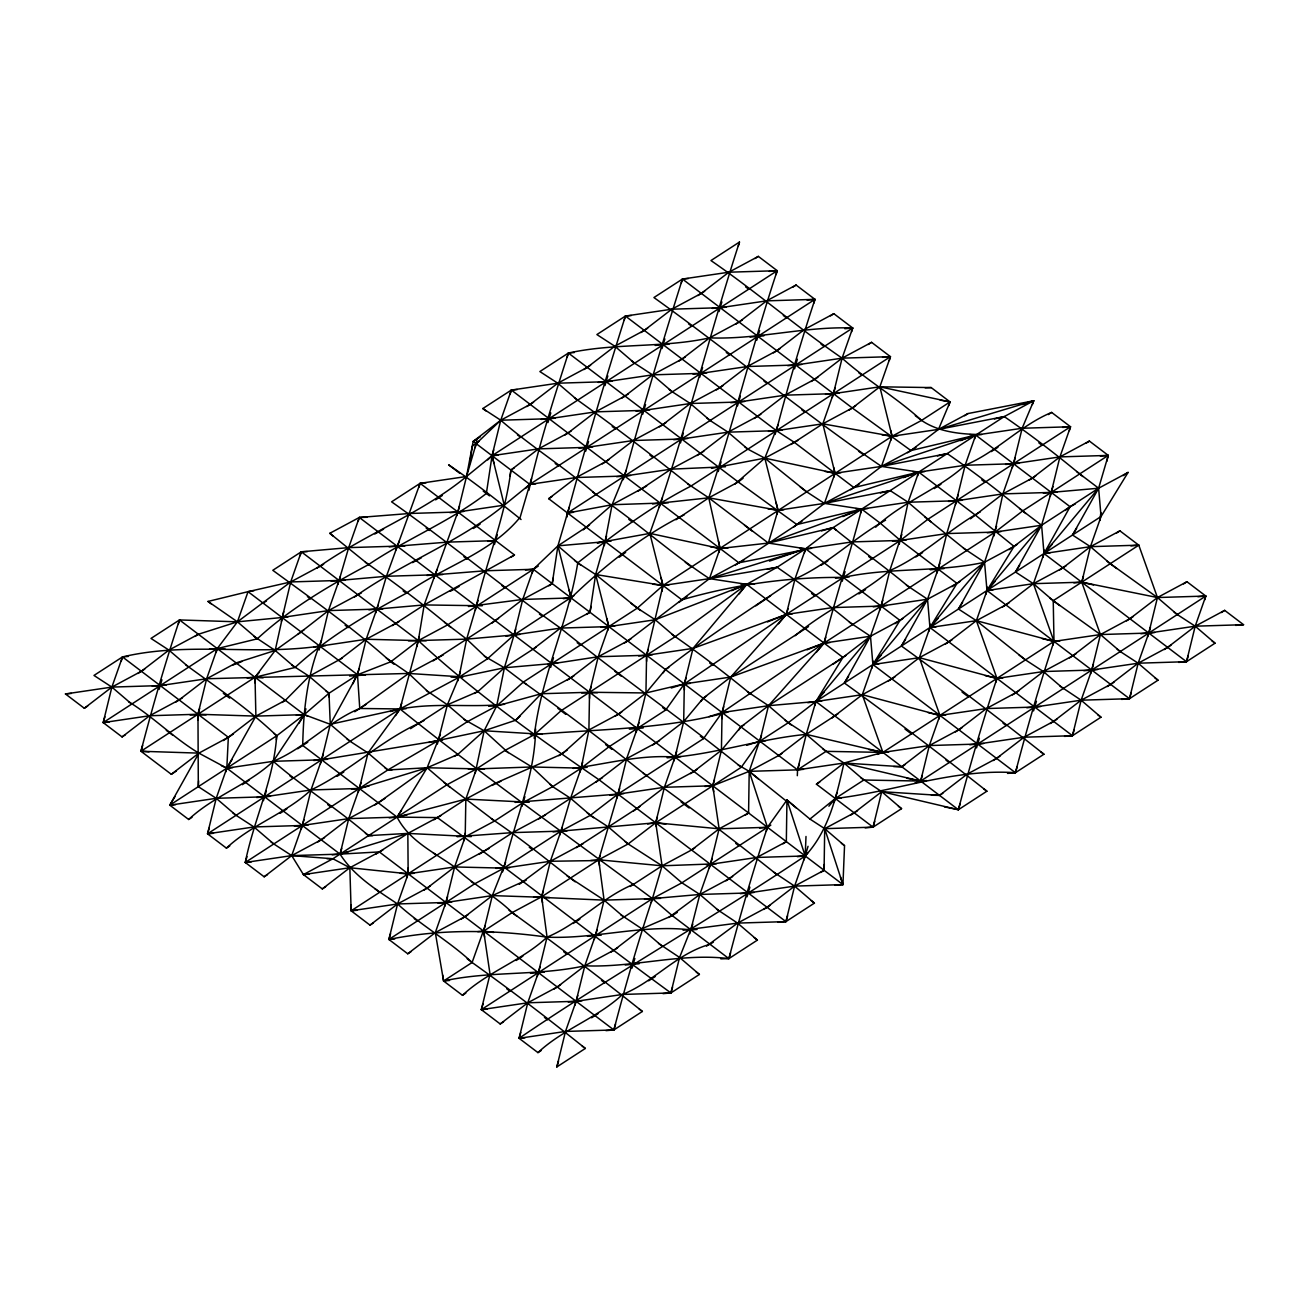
<?xml version="1.0" encoding="UTF-8"?>
<svg xmlns="http://www.w3.org/2000/svg" width="1309" height="1309" viewBox="0 0 1309 1309"><rect width="100%" height="100%" fill="white"/><g stroke="black" fill="none" stroke-linecap="round" stroke-linejoin="round"><path stroke-width="1.5" d="M745.23 815.163L748.584 812.971L749.206 771.361L761.511 735.413M782.978 843.814L786.333 841.638L786.954 800.012L809.944 819.058L824.703 828.662L844.534 845.663L842.947 884.606L835.044 885.309M325.646 886.733L322.292 888.909L303.426 874.592L291.711 855.611L273.794 843.961L253.962 826.961L236.045 815.311L216.214 798.31L198.314 786.66L197.97 714.239L206.658 678.749L217.261 648.593L237.436 621.824L290.696 581.949L323.65 564.261M408.261 867.851L407.034 877.668M797.312 775.697L797.557 769.856L806.246 734.365L815.883 701.526L842.931 657.413L870.485 636.239L899.97 620.401L927.525 599.227L956.994 583.405L984.548 562.232L1014.033 546.409L1041.588 525.236L1098.611 488.224L1128.096 472.402L1101.049 516.515L1090.43 546.671L1081.758 582.178L1100.427 634.554L1120.259 651.555L1138.159 663.205L1158.007 680.205L1129.487 698.695L1121.584 699.399M806 836.467L805.199 855.955L794.596 886.111L785.924 921.618L778.021 922.305M824.31 864.447L824.081 870.289L820.727 872.465M465.382 832.9L464.057 840.656M534.252 738.489L534.432 734.594C541.451 675.591 568.499 621.399 577.744 562.854C613.61 534.694 650.082 506.976 690.841 486.163L890.447 356.67L871.581 342.336L842.096 358.159L814.558 379.332L785.073 395.171L757.518 416.344L728.033 432.166L700.479 453.339L671.01 469.178L638.219 491.088M198.314 786.66L198.592 780.868M276.346 739.83L276.69 735.805L304.244 714.632L328.984 693.263L357.504 674.757L390.753 661.798L418.307 640.625L447.793 624.786L538.261 566.093M469.751 463.648L472.271 446.189L479.176 441.215M566.993 516.891L567.55 513.013L852.715 328.003L833.833 313.685L804.364 329.508L776.81 350.681L747.324 366.52L719.77 387.693L690.301 403.516L662.747 424.689L633.261 440.511L605.707 461.684L576.238 477.523L548.684 498.696L681.891 599.817C734.398 584.583 788.656 576.876 843.34 577.433C889.956 567.124 937.948 572.524 984.548 562.232L996.607 526.153M510.035 476.001L510.935 470.046L538.49 448.872L567.959 433.034L595.513 411.86L624.998 396.038L652.553 374.865L682.022 359.042L709.576 337.869L739.061 322.03L766.616 300.857L796.085 285.035L814.967 299.352L813.822 303.213M528.901 490.335C539.226 443.833 553.871 398.394 568.384 353.054C614.985 342.762 662.976 348.161 709.576 337.869C757.747 339.751 804.544 326.121 852.715 328.003L851.57 331.864M569.251 507.221L557.912 545.853L552.218 583.618L548.864 585.794M281.37 621.415L290.696 581.949L301.299 551.793L348.685 547.62L404.923 545.918M319.118 650.066L328.444 610.599L340.373 576.68M604.333 545.624L612.088 504.734L626.291 470.226M661.945 591.324L663.009 585.483L661.061 577.58M477.081 438.859L475.216 447.596M553.298 577.94L552.218 583.618L522.733 599.44L491.939 623.117M591.063 606.427L589.966 612.268L586.596 614.445M475.314 772.785L484.166 730.749L496.684 705.944L504.407 667.77L515.762 629.154M535.594 728.868C535.021 777.333 514.192 821.512 503.9 868.129L502.574 871.892M283.726 611.663L275.185 650.475L255.01 677.244L140.947 751.251L171.315 774.306L176.339 771.034M419.125 636.73L416.867 646.531M532.927 649.264L560.481 628.091L589.966 612.268L595.644 574.504L606.591 535.97M619.664 788.329L598.688 859.784L604.087 900.134L595.399 935.64L584.796 965.797L576.107 1001.287L565.504 1031.443L556.832 1066.95L585.336 1048.444C548.373 1018.762 510.674 990.029 472.107 962.491C448.856 940.778 420.958 925.348 397.56 903.963C376.534 889.924 353.823 875.868 340.062 854.122L348.734 818.616L359.353 788.46L368.025 752.953L399.998 708.954L401.699 703.162M460.392 671.37L457.626 681.056M475.347 610.239C485.672 563.05 504.979 518.315 510.935 470.046L514.29 467.869M229.762 845.958L226.408 848.134L207.542 833.817L399.998 708.954L458.952 677.293L487.455 658.787L514.061 634.947L522.733 599.44L533.336 569.284L557.912 545.853L589.557 525.007M566.584 516.957C584.567 449.511 604.382 382.604 625.407 316.058L671.828 309.202L720.179 307.713L766.616 300.857L814.967 299.352C800.552 342.663 787.92 386.499 776.384 430.661L775.059 434.441M582.636 762.231L580.051 771.999M617.014 798.065L626.651 758.631L637.254 728.475L645.942 692.968L646.581 655.253L663.009 585.483L649.837 533.385L662.469 497.698M777.039 514.192L778.004 510.248L776.041 502.329M689.81 933.726L699.824 894.456L710.427 864.3L719.116 828.81L712.75 785.776L721.423 750.27L722.061 712.554L730.749 677.048L786.316 614.428L900.379 540.421L927.934 519.248L1070.517 426.75L1051.634 412.417C1019.924 425.589 996.836 452.096 965.126 465.251C937.98 490.008 902.392 501.707 875.688 527.167M477.736 931.632L483.659 931.108L512.179 912.602L541.648 896.78L598.688 859.784L628.156 843.945L655.711 822.772L741.27 767.27L759.809 741.205L768.498 705.698L824.065 643.079L995.151 532.076L1022.705 510.903L1108.265 455.401L1089.383 441.068L1059.914 456.906L1032.359 478.08L1002.874 493.902L970.46 518.822M860.7 513.046L861.666 509.103L908.102 502.247L956.454 500.758L1002.874 493.902L1057.263 492.217M814.918 705.469L815.883 701.526L870.485 636.239L881.088 606.083L889.776 570.577L901.819 534.514M541.304 1050.44L537.95 1052.616L519.084 1038.299C612.743 974.616 711.131 918.934 805.199 855.955C829.006 830.413 836.516 796.003 843.978 763.016L882.904 752.397L929.325 745.557L977.676 744.052L1024.096 737.212L1072.447 735.707L1100.967 717.201L1081.136 700.2L1060.077 686.161M955.488 504.701L965.126 465.251L975.729 435.095L1022.165 428.256L1070.517 426.75L1069.371 430.612M1050.26 496.34L1059.914 456.906L1070.517 426.75L1062.613 427.438M1106.809 461.324L1108.265 455.401L1059.914 456.906L1013.477 463.746L965.126 465.251L918.705 472.107L853.91 487.57L824.425 503.392L793.63 527.052M104.9 716.808L103.198 722.601L122.064 736.918L125.419 734.742M121.344 660.8L122.49 656.938C187.514 641.459 254.29 655.744 319.756 646.106L325.679 645.582M142.648 745.459L140.947 751.251L149.062 751.873M159.093 689.45L161.923 679.796M178.384 623.804L179.513 619.942L237.436 621.824L287.947 616.932M199.672 708.447L197.97 714.239L198.232 720.179M216.132 652.455L217.261 648.593L257.284 638.825C290.173 608.472 329.213 585.614 368.533 564.621C406.624 538.801 449.707 521.849 486.359 493.477L492.053 455.712L500.742 420.222L511.344 390.066L557.765 383.21L606.116 381.704L652.553 374.865L700.904 373.36L747.324 366.52L795.676 365.015L842.096 358.159L890.447 356.67L889.318 360.531M209.244 828.024L207.542 833.817L213.465 833.293M225.688 772.015L226.817 768.154L255.893 716.121L255.01 677.244L258.969 672.728M300.17 555.654L301.299 551.793L307.353 551.613M246.976 856.675L245.274 862.467L264.156 876.785L267.511 874.608M263.436 800.666L266.267 791.012M321.458 640.314C307.32 673.595 303.393 709.576 302.723 745.476L397.085 817.111C408.997 840.574 433.917 852.355 454.599 866.951C472.074 884.459 494.687 895.111 512.179 912.602C556.39 944.623 599.817 977.381 642.375 1011.448L613.856 1029.954L605.952 1030.641M337.918 584.321L348.685 547.62L359.304 517.464L409.504 513.488L457.855 511.983L504.276 505.143L529.801 484.363L814.967 299.352L807.064 300.056M358.159 521.326L359.304 517.464L367.175 517.268M305.946 708.84L304.244 714.632L299.074 723.141M301.185 829.317L304.015 819.663M320.46 763.671L323.307 754.017M359.206 668.964L352.972 683.756M375.667 612.972L386.433 576.271L420.107 483.332L466.528 476.492L492.053 455.712L777.219 270.701L758.353 256.384L728.868 272.207L701.313 293.38L671.828 309.202L644.29 330.375L614.805 346.214L587.25 367.387L557.765 383.21L530.21 404.383L500.742 420.222L473.187 441.395L466.528 476.492L457.855 511.983L424.181 604.922L418.307 640.625L399.998 708.954L395.563 715.614M395.907 549.976L399.409 540.83M418.978 487.193L420.107 483.332L426.03 482.808M332.159 854.81L340.062 854.122L341.764 848.314M358.208 792.321L361.055 782.667M433.655 578.643L437.157 569.48M456.71 515.844L459.557 506.19M493.755 449.92L492.053 455.712L487.717 459.852M510.215 393.927L511.344 390.066L517.268 389.542M478.014 600.504L466.659 639.119L458.952 677.293L447.383 704.782L437.37 744.036M494.458 544.495L497.289 534.841M440.397 734.48L427.127 767.761L397.085 817.111L389.198 817.814M390.589 933.661L388.888 939.453L407.753 953.786L411.108 951.61M531.503 478.57L520.164 517.202C490.253 553.887 443.407 566.388 406.281 593.272C366.945 614.265 327.904 637.123 295.016 667.475L255.01 677.244L247.106 677.931M547.964 422.578L550.794 412.924M567.239 356.915L568.384 353.054L574.307 352.53M532.207 573.146L533.336 569.284L536.346 566.846M444.782 906.319L447.613 896.665M585.696 451.229L588.543 441.575M604.987 385.566L607.818 375.912M624.278 319.92L625.407 316.058L631.331 315.534M550.664 667.459L553.494 657.805M569.955 601.813L571.084 597.935C604.84 565.357 642.261 535.708 684.378 514.715M485.361 925.316L472.107 962.491L443.587 980.997L462.47 995.315L465.824 993.138M505.601 862.336L492.331 895.601L483.659 931.108L490.024 974.141L481.336 1009.648L500.202 1023.965L503.556 1021.789M522.062 806.328L524.893 796.674M642.735 414.233L645.566 404.563M662.027 348.57L664.857 338.916M681.302 282.924L682.447 279.046L728.868 272.207L777.219 270.701L776.09 274.563M483.037 1003.856L481.336 1009.648L487.259 1009.124M591.243 686.456L589.541 692.248L588.903 729.964L581.18 768.138L570.577 798.294L559.81 834.995M607.703 630.463L608.832 626.602L606.869 618.682M543.35 890.987L541.648 896.78L547.047 937.146L538.375 972.636L527.756 1002.792L519.084 1038.299L525.007 1037.775M659.311 507.107L660.44 503.245C689.352 416.867 711.294 328.575 739.47 242.05L710.951 260.556C755.915 291.432 797.148 327.283 842.096 358.159C867.196 380.69 896.616 397.527 921.552 420.418C939.011 432.314 961.15 434.261 981.652 434.572M680.484 442.884L683.314 433.23M699.759 377.221L702.606 367.567M719.05 311.575L721.881 301.921M738.341 245.912L739.47 242.05M520.786 1032.506L519.084 1038.299L565.504 1031.443L613.856 1029.954L615.557 1024.145M537.23 976.498L540.077 966.844M648.282 649.46L646.581 655.253L646.63 661.307M636.125 732.336L638.956 722.683M718.232 471.535L721.063 461.881M737.507 405.872L740.354 396.218M756.798 340.225L759.629 330.572M556.832 1066.95L558.534 1061.157M574.978 1005.148L577.809 995.494M594.27 939.502L597.1 929.848M718.919 552.349L720.048 548.487L718.396 540.813M686.031 678.111L684.329 683.903L683.691 721.619L675.002 757.126L664.399 787.282L655.711 822.772L662.076 865.805L651.293 902.506M657.413 816.98L655.711 822.772L656.398 826.813M673.873 760.987L676.704 751.333M778.086 424.869L764.816 458.15L734.873 484.166M794.547 368.876L797.377 359.222M632.018 968.153L634.849 958.499M723.762 706.762L722.061 712.554L722.11 718.608M713.7 791.732L712.75 785.776L714.452 779.984M832.295 397.527L835.126 387.873M672.597 987.15L670.895 992.942L662.992 993.646M692.837 924.17L679.567 957.452L670.895 992.942L622.544 994.447L576.107 1001.287L527.756 1002.792L481.336 1009.648L652.438 898.629L681.907 882.806L770.821 825.128M709.298 868.162L712.129 858.508M788.018 608.636L786.316 614.428L778.511 623.755M804.462 552.643L805.608 548.782L833.162 527.609L1004.248 416.589L1033.734 400.767L1032.408 404.53M833.898 477.098L835.027 473.236L833.62 467.395M730.586 952.821L728.884 958.613L720.834 958.859M747.03 896.829L749.877 887.175M766.321 831.166L767.45 827.304L786.954 800.012L796.101 807.866M825.766 637.287L824.065 643.079L816.26 652.406M842.211 581.294L845.041 571.64M890.938 440.102L892.067 436.241L890.66 430.399M799.259 764.063L797.557 769.856L749.206 771.361L712.75 785.776L704.847 786.464M787.625 915.825L785.924 921.618L737.572 923.107L683.085 930.208M804.07 859.817L808.046 846.301M917.56 475.969L918.705 472.107L924.629 471.584M879.959 609.945L882.79 600.291M899.25 544.282L908.102 502.247L918.705 472.107L881.464 466.397L835.027 473.236L825.145 471.469M871.778 668.392L872.907 664.53L899.97 620.401L805.608 548.782L768.367 543.071L720.048 548.487L710.149 546.704M834.16 802.368L837.007 792.714M958.155 494.966L946.8 533.581L938.128 569.071L927.525 599.227L901.426 646.024C949.843 680.925 997.213 717.234 1043.944 754.213L1015.424 772.703L1007.521 773.406M974.6 438.957L975.729 435.095L969.691 434.588M936.982 572.949L939.829 563.279M928.817 631.396L929.946 627.518L956.994 583.405L900.379 540.421L880.548 523.42L861.666 509.103L824.425 503.392L778.004 510.248L767.958 508.808M874.756 821.365L873.054 827.157L865.151 827.861M1012.348 467.608L1015.179 457.954M922.354 775.255L920.652 781.064L914.958 783.044M938.798 719.263L939.927 715.401L919.343 657.674L929.946 627.518L984.548 562.232L963.489 548.193M994.022 535.937L1002.874 493.902L1013.477 463.746L1022.165 428.256L1033.734 400.767L967.973 413.562L938.488 429.385L910.933 450.558L881.464 466.397L853.91 487.57L794.301 442.327L776.384 430.661L625.407 316.058L596.888 334.564L614.805 346.214L634.636 363.215L652.553 374.865L672.384 391.866L690.301 403.516L710.132 420.516L728.033 432.166L747.881 449.167L764.816 458.15L806.524 491.742L824.425 503.392L890.185 490.597L908.102 502.247L930.977 521.866M985.841 594.384L986.986 590.523L1014.033 546.409L975.32 515.075L918.705 472.107L912.651 471.6M1052.927 486.604L1041.588 525.236L1015.489 572.017L1033.406 583.683L1053.238 600.684L1100.427 634.554L1148.778 633.049L1195.199 626.193L1243.55 624.704L1224.684 610.37L1195.199 626.193L1167.644 647.366L1138.159 663.205L1110.621 684.378L1081.136 700.2L1053.581 721.374L1024.096 737.212L996.542 758.386L967.073 774.208L939.518 795.381L931.403 795.234M960.086 803.922L958.384 809.715L944.444 806.884M976.547 747.914L979.377 738.26M995.822 682.267L996.967 678.406L976.367 620.679L958.466 609.029L984.548 562.232L986.986 590.523L976.367 620.679L948.812 641.852L919.343 657.674L891.789 678.847L862.304 694.686L831.51 718.346M1042.88 557.389L1044.009 553.527L1070.091 506.73L1075.294 503.932M1017.126 766.91L1015.424 772.703C953.656 768.498 895.7 791.405 835.306 798.506L809.944 819.058M1033.57 710.918L1036.417 701.264M1052.861 645.255L1053.99 641.394L1053.238 600.684L1138.781 545.166L1157.451 597.542L1177.282 614.543L1195.199 626.193L1215.03 643.194L1186.51 661.699L1178.624 662.403M1073.855 582.865L1081.758 582.178L1083.459 576.385M1099.904 520.377L1100.82 512.572M1074.149 729.915L1072.447 735.707L1064.561 736.394M1090.61 673.906L1093.44 664.252M1131.189 692.903L1129.487 698.695L1081.136 700.2L1034.715 707.056L986.364 708.562L939.927 715.401L928.13 712.62M1147.633 636.91L1150.48 627.256M1188.212 655.907L1186.51 661.699L1138.159 663.205L1091.739 670.044L1043.388 671.55L996.967 678.406L985.17 675.624M1204.673 599.915L1205.802 596.053L1186.936 581.72L1157.451 597.542L1129.896 618.715L1100.427 634.554L1072.873 655.727L1043.388 671.55L1015.833 692.723L986.364 708.562L958.81 729.735L929.325 745.557L901.77 766.73L893.654 766.583M307.844 716.268L304.244 714.632L179.513 619.942C165.098 663.254 152.466 707.073 140.947 751.251L198.87 753.133L226.817 768.154L340.062 854.122L379.332 851.914L613.856 1029.954C625.375 985.775 638.023 941.94 652.438 898.629C567.942 835.862 481.957 774.993 399.998 708.954L359.762 708.48C328.052 721.635 304.964 748.143 273.254 761.314C247.892 785.089 214.022 795.708 188.66 819.483L169.794 805.166L198.87 753.133L228.339 737.294L255.893 716.121L285.378 700.299L309.153 676.262L341.993 658.263M345.085 580.263L290.696 581.949L248.039 591.668L237.436 621.824L198.379 634.26L168.91 650.098L141.356 671.272L111.87 687.094L84.316 708.267L65.45 693.95L111.87 687.094L160.222 685.589L206.658 678.749L408.67 673.448L462.895 676.949M378.121 605.331L366.193 639.25L357.504 674.757L330.277 724.302L321.605 759.809L311.002 789.965L302.314 825.455L291.711 855.611L264.156 876.785M906.466 585.188L927.525 599.227L929.946 627.518L976.367 620.679L1005.852 604.856L1033.406 583.683L1044.009 553.527L1041.588 525.236L995.151 532.076L946.8 533.581L900.379 540.421L852.028 541.926L805.608 548.782L777.088 567.272L746.686 584.338L675.1 636.747L561.021 710.754L534.432 734.594L504.963 750.433L476.443 768.923L465.84 799.079L465.202 836.795L454.599 866.951L445.911 902.457L435.308 932.613L443.587 980.997L449.511 980.474M562.265 827.353L550.336 861.273L541.648 896.78L542.515 902.654M600.013 856.004L598.688 859.784L599.555 865.642M948.73 405.675L950.056 401.912L931.19 387.579L879.844 386.81L833.424 393.665L785.073 395.171L738.652 402.01L690.301 403.516L643.864 410.372L595.513 411.86L549.093 418.716L500.742 420.222L482.825 408.555L511.344 390.066L738.914 562.805L811.531 548.258M945.851 714.878L939.927 715.401L929.325 745.557L920.652 781.064L863.825 780.017L835.306 798.506L828.908 806.197M1002.89 677.882L996.967 678.406C982.552 721.701 969.92 765.536 958.384 809.715L881.726 791.667L860.668 777.628M986.757 586.579L986.986 590.523L1033.406 583.683L1053.99 641.394C1039.591 684.705 1026.943 728.54 1015.424 772.703L872.907 664.53L870.485 636.239L849.426 622.2M623.231 479.716L624.589 476.018C642.523 409.962 661.732 344.283 682.447 279.046L688.37 278.539M746.719 745.312L759.809 741.205L788.329 722.699L815.883 701.526L958.384 809.715L986.904 791.209C940.173 754.246 892.803 717.921 844.403 683.036L870.485 636.239L824.065 643.079L730.749 677.048L684.329 683.903L645.942 692.968L589.541 692.248L541.19 693.754L496.684 705.944L467.215 721.766L438.695 740.272L387.857 769.954L245.274 862.467C253.782 819.696 273.81 779.788 276.69 735.805C248.841 709.085 216.705 687.372 185.6 664.71M1043.78 549.584L1044.009 553.527L1186.51 661.699L1195.199 626.193L1205.802 596.053L1157.451 597.542L1110.277 563.672L1090.43 546.671L1072.529 535.021L1098.611 488.224L1108.265 455.401L1100.362 456.088M174.964 796.657L169.794 805.166L175.717 804.642M232.004 759.645L226.817 768.154L216.214 798.31L207.542 833.817L253.962 826.961L302.314 825.455L348.734 818.616L397.085 817.111L437.321 817.585C516.041 874.805 592.241 935.46 670.895 992.942L699.399 974.436L679.567 957.452L658.509 943.396M844.403 683.036L848.559 676.246M901.426 646.024L905.599 639.234M958.466 609.029L962.622 602.238M1015.489 572.017L1019.662 565.243M1072.529 535.021L1076.685 528.231M407.05 814.918L397.085 817.111L401.519 810.451M663.123 672.826L665.447 669.57C706.795 636.828 751.497 608.685 794.988 578.938C828.368 564.343 853.943 537.786 885.571 520.164M373.36 922.96L370.005 925.136L351.139 910.802L465.202 836.795L494.671 820.972L523.191 802.466L552.676 786.644L581.18 768.138L608.734 746.964L665.774 709.969L684.329 683.903L786.316 614.428L832.737 607.589L881.088 606.083L927.525 599.227L872.907 664.53L862.304 694.686L882.904 752.397L888.827 751.89M700.871 701.493L703.195 698.221L730.749 677.048L808.537 626.586M440.789 815.72L407.835 833.408L408.163 873.807L397.56 903.963L388.888 939.453L474.431 883.951L503.9 868.129L560.939 831.133L590.424 815.294L617.963 794.121L703.522 738.62L722.061 712.554L824.065 643.079L829.988 642.555M738.62 730.144L740.943 726.871L768.498 705.698L846.285 655.236M739.143 593.877L746.686 584.338L754.573 583.912M807.768 852.879L805.199 855.955L797.312 856.659M824.015 692.363L815.883 701.526L1101.049 516.515L1098.611 488.224L1076.603 471.518M881.039 655.367L872.907 664.53L872.694 660.587M938.078 618.355L929.946 627.518L1072.447 735.707L1081.136 700.2L1091.739 670.044L1100.427 634.554L1053.99 641.394L1042.209 638.628M995.102 581.36L986.986 590.523L1129.487 698.695L1138.159 663.205L1148.778 633.049L1157.451 597.542L1081.758 582.178L1033.406 583.683L1062.875 567.844L1090.43 546.671L1119.915 530.849L1138.781 545.166L1130.894 545.869M1052.141 544.364L1044.009 553.527L1049.933 553.003M428.747 742.465L484.166 730.749L515.566 720.277L541.19 693.754L570.675 677.931L598.229 656.742L627.698 640.919L709.445 578.643L743.987 559.974M525.465 488.502L529.801 484.363L576.238 477.523L624.589 476.018L671.01 469.178L725.415 466.773M474.349 693.475L477.818 691.627L504.407 667.77L536.281 647.088M790.947 444.504L822.821 423.821L852.29 407.983L879.844 386.81L950.056 401.912L921.552 420.418L892.067 436.241L663.009 585.483L637.352 608.096L523.289 682.104L496.684 705.944L488.633 706.189M454.108 756.455L457.577 754.606L484.166 730.749L542.351 734.316M515.566 720.277L520 716.301M619.255 557.225L625.637 552.398M678.864 602.467L686.914 596.544M297.798 634.456L328.444 610.599L361.382 592.912M574.095 595.497L514.061 634.947M583.274 529.834L612.088 504.734L646.63 486.064M122.064 736.918L149.619 715.745L179.104 699.922L206.658 678.749L236.127 662.91L275.185 650.475L304.244 629.596M171.315 774.306L198.87 753.133C173.77 738.112 153.448 716.907 128.56 701.706M338.638 660.44L366.193 639.25L399.13 621.562M226.408 848.134C251.77 824.359 285.64 813.74 311.002 789.965C349.388 771.623 380.019 741.205 418.864 723.272L424.067 720.49M743.087 478.26L738.227 481.99L708.758 497.829L675.951 519.738M322.292 888.909L349.847 867.736L382.801 850.048M567.173 750.073L558.845 755.686M370.005 925.136L397.56 903.963L427.045 888.124L454.599 866.951L489.271 848.33M595.857 782.291L626.651 758.631L656.136 742.792L683.691 721.619L703.195 698.221L706.549 696.044M407.753 953.786L435.308 932.613L464.777 916.791L492.331 895.601L526.136 880.27M633.605 810.942L664.399 787.282L693.868 771.443L721.423 750.27L740.943 726.871L744.297 724.695M1065.231 510.461L1070.091 506.73L975.729 435.095L910.933 450.558L852.29 407.983L682.447 279.046L653.927 297.552C730.717 352.53 803.235 413.071 881.464 466.397L947.225 453.601C974.354 472.287 1000.469 492.348 1025.765 513.521M462.47 995.315C487.815 971.54 521.686 960.921 547.047 937.146C578.758 923.974 601.845 897.467 633.556 884.311M738.112 764.881L749.206 771.361L778.691 755.538L806.246 734.365L838.104 713.683M630.202 886.488L662.076 865.805L691.561 849.983L719.116 828.81L748.584 812.971M500.202 1023.965L527.756 1002.792L557.241 986.97L584.796 965.797L614.265 949.958L641.819 928.785L672.27 915.629L677.293 912.373M706.549 946.145L737.572 923.107L767.041 907.284L794.596 886.111L824.081 870.289L824.703 828.662L854.172 812.84L881.726 791.667L901.557 808.667L873.054 827.157L816.423 784.189L843.978 763.016L901.77 766.73L905.124 764.554M537.95 1052.616C563.312 1028.841 597.182 1018.222 622.544 994.447C654.32 981.668 676.54 953.557 710.018 944.296L713.372 942.104M755.784 605.822L770.625 595.824M795.168 635.699C824.49 610.452 860.308 595.53 889.776 570.577C923.156 555.998 948.73 529.441 980.359 511.819M832.917 664.367L842.931 657.413L746.686 584.338L709.445 578.643L663.009 585.483L652.946 584.223M179.513 619.942L150.993 638.432L168.91 650.098L188.741 667.099M480.37 436.731L473.187 441.395L529.801 484.363L535.725 483.839M526.856 406.559L533.581 402.207M583.896 369.563L590.604 365.211M640.935 332.551L647.644 328.199M697.959 295.556L704.667 291.203M754.998 258.56L758.353 256.384M84.316 708.267L87.67 706.091M138.001 673.448L144.71 669.095M195.025 636.436L198.379 634.26M263.142 603.122L266.496 600.946M316.827 568.302C364.573 534.17 421.122 513.913 466.528 476.492L476.181 443.653L500.742 420.222C531.241 446.696 565.57 468.049 596.07 494.524C635.307 520.475 669.979 552.84 709.445 578.643L777.088 567.272C803.17 585.139 828.155 604.496 852.568 624.589M374.816 533.974L383.553 529.196M435.619 499.842L442.327 495.489M225.377 649.215L217.261 648.593L103.198 722.601L111.87 687.094L122.49 656.938L128.413 656.414M564.604 435.21L571.313 430.857M621.644 398.214L628.353 393.862M678.667 361.219L685.376 356.866M735.707 324.207L742.416 319.854M792.73 287.211L796.085 285.035M175.75 702.099L182.458 697.746M232.773 665.087L241.854 661.52M354.559 596.953C402.321 562.821 458.87 542.564 504.276 505.143L492.053 455.712L538.49 448.872L586.841 447.367L633.261 440.511L681.613 439.022L728.033 432.166L776.384 430.661L822.821 423.821L892.067 436.241L897.99 435.717M412.564 562.625L421.302 557.847M473.367 528.492L480.076 524.14M548.684 498.696L552.038 496.52M602.353 463.861L609.061 459.508M659.392 426.865L666.101 422.512M716.416 389.869L723.124 385.517M773.455 352.857L780.164 348.505M830.479 315.862L833.833 313.685M392.307 625.604L424.181 604.922L514.47 554.967L420.107 483.332L391.587 501.838C449.069 542.351 503 587.577 560.481 628.091C619.533 676.066 682.218 719.345 741.27 767.27M450.312 591.275L459.05 586.497M223.315 740.567L233.378 734.038M282.024 702.475L285.378 700.299M511.115 557.143L514.47 554.967M697.124 455.516L703.833 451.163M754.164 418.52L760.873 414.168M811.187 381.508L817.912 377.156M868.227 344.512L871.581 342.336M188.66 819.483L192.014 817.307M242.345 784.664L249.054 780.311M297.699 748.748L307.762 742.219M354.723 711.736L366.405 704.16M433.115 660.881L498.533 618.437M848.936 410.175L855.644 405.806M280.093 813.314L286.802 808.962M337.117 776.302L343.825 771.95M410.551 728.671L447.383 704.782L477.818 691.627M801.91 521.309L735.56 564.981M850.555 489.746L858.933 484.297M907.579 452.734L915.973 447.302M964.618 415.738L967.973 413.562M317.825 841.965L324.534 837.613M374.865 804.97L384.862 798.474M567.321 680.107L574.029 675.755M624.344 643.095L631.053 638.743M309.349 874.068L303.426 874.592L332.895 858.753L446.958 784.762L476.443 768.923L531.879 766.976L581.18 768.138L587.25 767.254M934.217 488.601L940.926 484.248M991.257 451.605L997.965 447.253M1048.28 414.593L1051.634 412.417M375.978 854.09L407.835 833.408L471.24 836.615M821.119 565.275L827.828 560.923M433.966 819.761L465.84 799.079L495.309 783.257L562.314 753.82L588.903 729.964L618.388 714.141L645.942 692.968L665.447 669.57L668.801 667.394M491.955 785.433L500.938 781.211M615.034 716.318L621.742 711.965M1029.005 480.256L1035.714 475.903M1086.028 443.244L1089.383 441.068M858.868 593.926L865.576 589.574M915.891 556.93L922.6 552.578M423.691 890.3L430.399 885.948M479.045 854.401L512.588 832.622L545.526 814.934M538.703 818.976L602.451 777.628M652.782 744.968L659.491 740.616M894.931 623.673L903.325 618.224M951.97 586.677L960.348 581.229M1008.994 549.665L1017.388 544.233M1123.057 475.658L1128.096 472.402M461.423 918.967L468.131 914.615M576.451 847.627L640.199 806.279M690.514 773.619L697.222 769.267M888.435 681.024L895.143 676.671M945.458 644.028L952.167 639.676M1002.498 607.032L1009.206 602.68M1059.521 570.02L1066.23 565.668M1116.561 533.025L1119.915 530.849M778.691 755.538L782.046 753.362M1059.914 640.87L1053.99 641.394L882.904 752.397L826.077 751.35L797.557 769.856L533.336 569.284L484.984 570.789L426.898 575.469M516.139 960.495L522.847 956.143M573.178 923.483L579.887 919.131M691.561 849.983L694.915 847.807M816.423 784.189L819.778 782.013M553.887 989.146L560.596 984.793M610.91 952.134L617.635 947.781M725.939 880.81L732.647 876.457M955.455 731.911L962.164 727.559M1012.479 694.899L1019.187 690.547M1069.518 657.903L1076.227 653.551M1126.542 620.891L1133.25 616.539M1183.581 583.896L1186.936 581.72M850.817 815.016L857.526 810.664M591.635 1017.797L598.344 1013.444M648.659 980.801L655.367 976.449M763.687 909.46L770.396 905.108M942.873 793.205L939.518 795.381L881.726 791.667L873.054 827.157L824.703 828.662L842.947 884.606L794.596 886.111L748.175 892.967L699.824 894.456L644.535 899.332M993.187 760.562L999.912 756.209M1050.227 723.55L1056.936 719.197M1107.25 686.554L1113.975 682.202M1164.29 649.559L1170.999 645.19M1221.33 612.547L1224.684 610.37M716.514 909.068L737.572 923.107L757.404 940.107L728.884 958.613C680.369 952.674 633.278 967.907 584.796 965.797C538.195 976.089 490.188 970.689 443.587 980.997L442.638 975.025M773.537 872.072L794.596 886.111L814.427 903.112L785.924 921.618L599.097 779.804C536.346 736.82 474.218 692.346 418.307 640.625L301.299 551.793L272.796 570.299C312.949 599.686 353.725 628.484 390.753 661.798L393.911 664.187M332.879 535.905L329.819 533.303L359.304 517.464L842.947 884.606L840.476 876.997M797.77 440.462L764.816 458.15L711.458 468.36M443.358 654.827L408.67 673.448L359.762 708.48L357.504 674.757L248.039 591.668L208.033 601.436L211.174 603.825M583.274 843.585L550.336 861.273L519.313 884.311M786.333 841.638L756.847 857.46L729.293 878.634L699.824 894.456L668.801 917.494M457.577 754.606L427.127 767.761L359.353 788.46L351.45 789.163M731.6 590.686L746.686 584.338L740.632 583.847M842.816 516.58L861.666 509.103L867.589 508.579M767.467 621.906L786.316 614.428L792.24 613.905M807.097 649.82L824.065 643.079C835.273 598.033 849.983 554.083 861.666 509.103L855.628 508.596M960.495 440.642L975.729 435.095L881.464 466.397L892.067 436.241L879.844 386.81L890.447 356.67L882.561 357.357M903.472 477.638L918.705 472.107L824.425 503.392L835.027 473.236L822.821 423.821L833.424 393.665L842.096 358.159L852.715 328.003L844.812 328.706M877.21 754.393L882.904 752.397L806.246 734.365L788.329 722.699L768.498 705.698L747.439 691.659M769.43 561.136L805.608 548.782L794.988 578.938L786.316 614.428L693.001 648.397L646.581 655.253L598.229 656.742L547.849 664.432M1022.182 404.596L1033.734 400.767L938.488 429.385L892.067 436.241L882.021 434.801M671.222 688.01L684.329 683.903L690.252 683.38M708.971 716.661L722.061 712.554L768.498 705.698L821.807 701.002M251.213 861.944L245.274 862.467L291.711 855.611L340.062 854.122L407.835 833.408L368.582 835.617L365.424 833.228M821.545 530.898L833.162 527.609C858.213 548.275 884.868 566.601 909.608 587.577M390.164 711.523C427.47 701.084 466.871 708.169 504.603 704.291M369.171 785.891L359.353 788.46L311.002 789.965L264.565 796.805L216.214 798.31L169.794 805.166L276.69 735.805L273.646 733.187M397.085 817.111L465.84 799.079L529.229 802.286M340.062 854.122L347.916 852.061M994.431 418.945L1004.248 416.589C1031.394 435.292 1057.508 455.352 1082.788 476.509M937.408 455.941L947.225 453.601M880.368 492.937L890.185 490.597M863.825 780.017L843.978 763.016L826.077 751.35L806.246 734.365C761.854 738.62 719.377 752.855 675.002 757.126C640.265 754.377 607 763.883 573.129 768.399M767.27 569.333L777.088 567.272M1004.248 416.589L938.488 429.385L950.056 401.912L940.173 400.129M597.493 542.859L649.837 533.385L720.048 548.487L727.935 548.046M248.039 591.668L253.995 590.703M313.816 647.071L366.193 639.25L426.21 640.805M349.585 676.033L365.522 674.969M282.024 617.455L328.444 610.599L382.833 608.914M505.978 636.141L560.481 628.091L608.832 626.602L655.253 619.746L746.686 584.338L693.001 648.397L684.329 683.903L684.378 689.958M807.8 702.72L862.304 694.686L939.927 715.401M609.896 795.316L664.399 787.282L712.75 785.776M303.426 874.592L349.847 867.736L408.163 873.807L414.086 873.283M647.644 823.966L655.711 822.772L719.116 828.81L767.45 827.304L749.206 771.361L786.627 801.321M706.385 864.905L756.847 857.46L805.199 855.955L786.954 800.012M597.215 542.826L611.238 540.944M573.489 512.294L567.55 513.013L612.088 504.734L668.326 502.803M769.316 271.405L777.219 270.701C752.25 345.772 733.711 422.758 708.758 497.829L720.048 548.487L709.445 578.643L805.608 548.782L799.554 548.275M712.292 308.4L726.102 307.19M655.253 345.412L669.079 344.185M750.041 337.051L763.851 335.84M598.229 382.408L612.039 381.197M693.001 374.063L706.827 372.836M787.773 365.702L801.599 364.491M541.19 419.404L555.016 418.193M635.978 411.059L649.788 409.848M730.749 402.714L744.576 401.487M825.521 394.353L839.347 393.142M497.976 455.188L492.053 455.712L494.017 463.435M578.938 448.054L592.764 446.844M673.71 439.709L687.536 438.499M768.498 431.365L782.307 430.137M616.686 476.721L630.513 475.494M840.951 472.713L835.027 473.236L764.816 458.15L778.004 510.248L768.367 543.071L708.758 497.829L687.7 483.79M449.952 512.686L463.779 511.459M1005.574 464.45L1019.4 463.222M652.537 503.932L708.758 497.829L778.004 510.248L783.927 509.725M389.149 546.818L447.236 542.139L495.587 540.633L487.701 541.337M948.55 501.445L962.377 500.234M1043.322 493.1L1098.611 488.224L1044.009 553.527L1090.43 546.671L1138.781 545.166M563.181 598.638L571.084 597.935L557.912 545.853L605.298 541.681M331.144 581.147L386.433 576.271L442.655 574.569M525.449 569.988L533.336 569.284M892.476 541.124L906.303 539.897M987.264 532.779L1001.074 531.552M368.893 609.798L424.181 604.922L482.236 605.772M668.932 584.959L663.009 585.483L595.644 574.504L577.744 562.854L557.912 545.853M835.453 578.12L849.263 576.909M930.224 569.775L944.051 568.564M209.358 649.28L217.261 648.593M992.909 589.999L986.986 590.523L1041.588 525.236L1019.564 508.514M519.984 634.423L466.659 639.119L408.473 640.87M600.929 627.289L614.755 626.078M873.201 606.771L887.011 605.56M65.45 693.95L71.373 693.426M152.335 686.292L166.145 685.065M1197.899 596.74L1205.802 596.053L920.652 781.064L906.695 778.217M935.87 627.011L929.946 627.518L929.717 623.591M557.716 663.074L504.407 667.77L458.952 677.293L451.049 677.113M638.677 655.94L652.504 654.729M109.122 722.077L103.198 722.601L149.619 715.745L197.97 714.239L255.893 716.121L304.244 714.632L330.277 724.302L350.108 741.303L368.025 752.953L387.857 769.954L391.882 770.003M190.067 714.943L206.102 714.878M1140.875 633.736L1154.702 632.525M1235.647 625.391L1243.55 624.704M296.358 715.319L304.244 714.632L273.254 761.314L226.817 768.154L221.417 765.683M878.83 664.007L872.907 664.53L919.343 657.674L996.967 678.406M581.654 692.952L597.46 692.723M1083.836 670.748L1097.662 669.521M727.984 712.031C664.841 729.571 599.26 728.9 534.432 734.594L530.407 734.725M442.638 739.929L321.605 759.809L273.254 761.314C303.753 787.789 338.082 809.142 368.582 835.617L372.59 835.666M629.351 729.162L643.177 727.951M232.74 767.63L226.817 768.154L228.339 737.294L122.49 656.938L93.97 675.444L111.87 687.094L131.718 704.095M313.702 760.496L327.528 759.285M1026.812 707.744L1040.639 706.533M759.809 741.205L765.732 740.681M667.099 757.813L680.925 756.602M256.679 797.508L270.488 796.281M969.773 744.756L983.599 743.528M803.481 769.332L797.557 769.856L843.978 763.016L920.652 781.064L926.576 780.54M623.886 793.598L515.141 802.368M294.41 826.159L308.237 824.948M835.306 798.506L841.229 797.983M553.036 831.82L655.711 822.772L665.774 824.13M759.564 828.008L767.45 827.304C753.051 870.616 740.403 914.451 728.884 958.613L672.27 915.629L652.438 898.629M509.823 867.605L495.849 868.374M590.784 860.471L598.688 859.784L662.076 865.805L716.35 863.793M357.062 910.279L351.139 910.802L349.847 867.736L332.895 858.753L291.711 855.611L321.18 839.789L348.734 818.616L378.219 802.793L427.127 767.761L484.494 769.038M438.008 903.145L451.834 901.934M740.272 893.654L754.099 892.443M394.811 938.929L388.888 939.453C441.051 928.785 494.507 929.815 547.047 937.146C595.53 939.257 642.637 924.023 691.136 929.963L697.059 929.439M587.496 936.328L601.322 935.117M530.472 973.34L544.299 972.112M625.244 964.995L639.07 963.768M568.221 1001.99L582.03 1000.78M925.136 387.808L931.19 387.579M406.035 708.758L399.998 708.954L330.277 724.302L328.984 693.263L309.153 676.262L291.874 665.087M468.377 769.185L476.443 768.923M566.977 830.937L512.588 832.622L457.136 836.696M533.597 897.025L604.087 900.134L660.489 898.383M468.442 606.492L522.733 599.44L571.084 597.935L569.202 590.31M326.874 858.688L332.895 858.753M400.259 873.332L408.163 873.807L454.599 866.951L503.9 868.129L550.336 861.273L602.647 860.471M263.125 677.866L255.01 677.244L255.271 683.183M549.567 897.532L492.331 895.601L445.911 902.457L397.56 903.963L351.139 910.802L351.09 904.748M493.706 932.466L483.659 931.108L484.608 937.064M868.947 749.566L882.904 752.397M1081.758 582.178L1093.555 584.943M1053.99 641.394L976.367 620.679L1025.487 659.9L1043.388 671.55L1063.219 688.55M484.412 656.169L504.407 667.77L526.431 684.492M464.073 719.394L484.166 730.749L508.236 752.691M504.963 750.433L531.879 766.976L552.676 786.644L570.577 798.294L590.424 815.294L608.325 826.944L628.156 843.945L662.076 865.805L681.907 882.806L699.824 894.456L719.655 911.457M574.455 397.821C614.068 426.21 652.831 455.663 690.841 486.163M671.942 634.358C699.006 653.142 725.17 673.071 750.581 694.048M365.375 562.232C394.762 582.8 423.314 604.365 450.836 627.404M523.289 682.104C565.144 712.161 606.28 743.365 646.482 775.615C690.661 807.457 734.202 840.411 776.695 874.461M426.423 690.497L447.383 704.782L467.215 721.766M254.077 636.387L275.185 650.475L295.016 667.475M491.399 818.714C520.557 838.104 547.555 860.291 575.142 881.791M620.777 914.746L641.819 928.785L661.667 945.785M433.41 853.043L436.682 855.301M208.033 601.436L237.436 621.824L257.284 638.825M858.573 451.212L863.547 454.747M744.51 525.22L752.544 531.356M1038.855 442.867L1041.997 445.256M745.557 286.818L748.699 289.207M783.306 315.469L786.447 317.858M821.054 344.12L824.195 346.509M858.786 372.77L861.944 375.159M915.286 415.657L921.552 420.418M1107.119 561.283L1116.692 568.548M1174.14 612.154L1177.282 614.543M1211.889 640.805L1215.03 643.194M981.815 479.863L984.957 482.252M688.518 323.814L691.676 326.203M726.266 352.465L729.424 354.854M764.014 381.132L767.156 383.521M801.763 409.782L804.904 412.171M1050.096 598.295L1059.652 605.543M1117.117 649.166L1120.259 651.555M1154.849 677.817L1158.007 680.205M924.792 516.859L966.647 550.582M800.257 486.981L806.524 491.742M631.494 360.826L634.636 363.215M669.243 389.477L672.384 391.866M706.991 418.127L710.132 420.516M744.723 446.778L747.881 449.167M1019.056 655.024L1025.487 659.9M1097.826 714.812L1100.967 717.201M868.718 556.538L871.859 558.927M612.203 426.472L615.345 428.861M649.951 455.123L653.093 457.512M962.033 692.036L968.447 696.895M1003.054 723.173L1006.196 725.546M1040.786 751.824L1043.944 754.213M811.678 593.55L814.836 595.922M482.825 408.555L485.983 410.944M517.431 434.833L520.573 437.222M555.18 463.484L558.321 465.873M592.928 492.135L596.07 494.524M628.778 519.346L631.92 521.735M685.261 562.232L691.528 566.993M904.994 729.031L911.408 733.907M946.014 760.169L949.156 762.558M983.763 788.82L986.904 791.209M459.623 473.187L448.627 464.826C473.678 481.843 497.469 500.562 521.064 519.526M483.217 491.104L489.517 495.866M574.569 560.432L580.885 565.243M631.085 603.334L640.494 610.485M709.691 663.009L712.832 665.397M785.187 720.31L791.47 725.088M822.936 748.977L826.077 751.35M898.416 806.279L901.557 808.667M426.194 528.1L429.336 530.489M463.926 556.75L467.084 559.139M501.674 585.401L504.832 587.79M539.423 614.052L542.564 616.441M577.171 642.703L580.312 645.092M614.919 671.353L621.268 676.18M662.632 707.58L665.774 709.969M700.38 736.231L703.522 738.62M841.392 843.274L844.534 845.663M329.819 533.303L368.533 564.621M403.123 590.883L406.281 593.272M444.553 622.331L466.659 639.119L487.455 658.787M557.879 708.365L565.832 714.403M605.592 744.576L611.892 749.353M643.341 773.226L646.482 775.615M681.089 801.893L689.123 807.98M735.789 843.421L738.947 845.81M811.285 900.723L814.427 903.112M307.386 596.56L310.528 598.949M345.134 625.211L348.276 627.6M754.262 937.719L757.404 940.107M587.266 812.905L593.566 817.683M625.015 841.556L628.156 843.945M325.974 690.972L328.984 693.263L329.263 697.222M696.257 972.047L699.399 974.436M443.816 782.373L494.671 820.972M529.278 847.234L532.419 849.623M567.026 875.885L604.087 900.134L623.918 917.134M346.967 738.914L350.108 741.303M384.715 767.565L387.857 769.954L427.127 767.761L450.018 787.363M223.348 693.361L229.68 698.172M471.289 881.562L474.431 883.951M509.021 910.213L517.055 916.316M563.737 951.758L566.879 954.146M601.486 980.408L604.627 982.797M639.234 1009.059L642.375 1011.448M289.943 775.926L293.085 778.315M327.692 804.577L330.833 806.966M166.308 730.357L172.657 735.167M374.849 888.664L379.643 892.313M414.249 918.574L417.391 920.963M467.215 958.777L472.107 962.491M506.714 988.753L509.856 991.142M544.446 1017.404L547.604 1019.793M582.194 1046.055L585.336 1048.444M232.904 812.922L236.045 815.311M270.652 841.572L273.794 843.961M749.206 771.361L758.5 779.068M386.335 658.067L408.67 673.448L429.467 693.115M836.206 530.21L833.162 527.609L768.367 543.071L861.666 509.103L796.87 524.565L738.227 481.99L568.384 353.054L539.864 371.56L557.765 383.21L577.613 400.21M675.1 636.747L655.253 619.746L637.352 608.096L595.644 574.504L608.832 626.602L598.229 656.742L589.541 692.248L589.59 698.302M549.616 784.026L552.676 786.644"/></g></svg>
